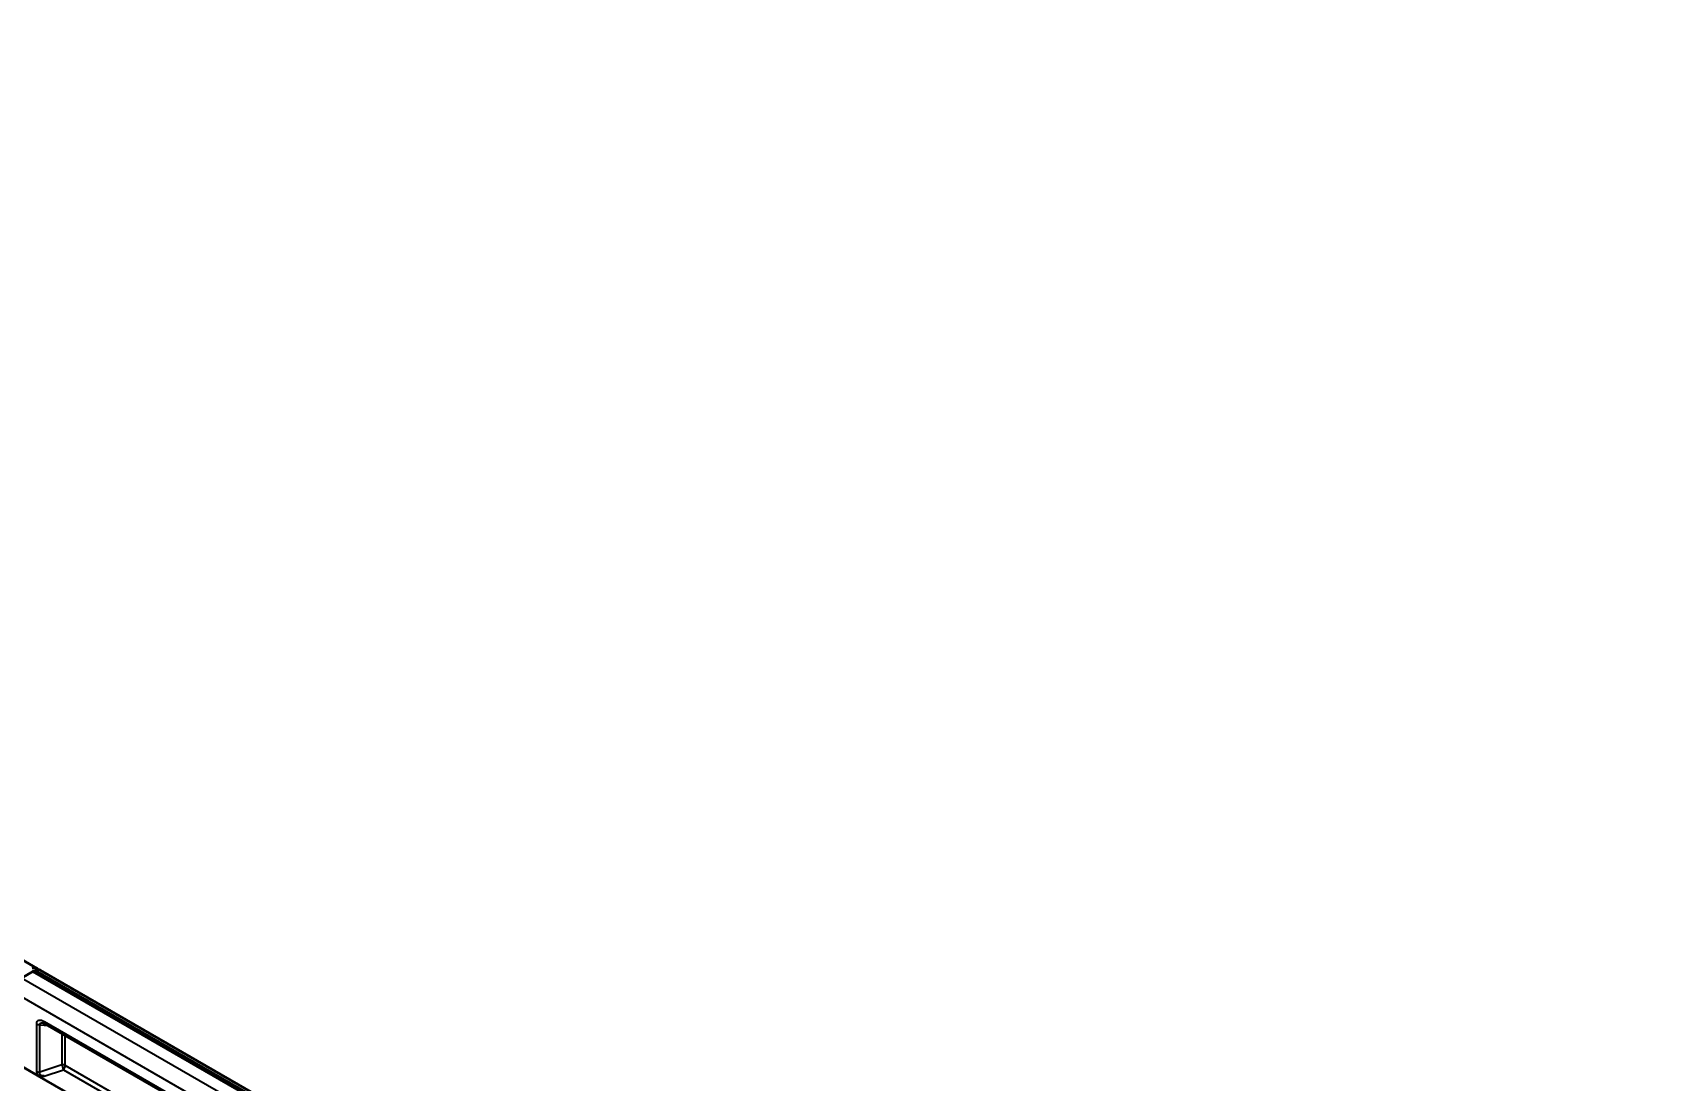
# Model space of a CAD drawing. Header units: millimetres. Extents: x 0 to 1485, y 0 to 1050.
# Drawn here: x 296.8 to 474, y 245.3 to 359.5 of the extents above; entities that cross this region are included whole.
import ezdxf

# ---------------------------------------------------------------- set-up
doc = ezdxf.new("R2010")
doc.units = ezdxf.units.MM
doc.header["$LTSCALE"] = 2.5
doc.layers.add('Sichtbar (ISO)', color=7, linetype='Continuous', lineweight=50)
doc.layers.add('Sichtbar schmal (ISO)', color=7, linetype='Continuous', lineweight=35)

msp = doc.modelspace()

# ---------------------------------------------------------------- linework, layer by layer
at = {"layer": 'Sichtbar (ISO)'}
for p, q in [((297.263, 257.688), (120.84, 359.546)), ((296.815, 257.347), (295.578, 256.633)), ((297.084, 257.47), (296.815, 257.347)), ((473.238, 155.489), (296.815, 257.347)), ((474.04, 155.626), (297.617, 257.484)), ((467.838, 153.677), (298.18, 251.63)), ((297.315, 246.036), (294.694, 247.549)), ((381.105, 197.66), (297.315, 246.036))]:
    msp.add_line(p, q, dxfattribs=at)
for centre, start_param, end_param in [((296.638, 256.606), 5.9964288, 6.9638637), ((296.992, 256.402), 0, 0.6806784)]:
    msp.add_ellipse(centre, major_axis=(0.625, 1.083), ratio=0.5773503, start_param=start_param, end_param=end_param, dxfattribs=at)
for points, knots in [([(298.18, 251.63), (298.156, 251.643), (298.134, 251.655), (298.09, 251.677), (298.07, 251.686), (298.031, 251.702), (298.014, 251.708), (297.982, 251.718), (297.968, 251.722), (297.944, 251.727), (297.935, 251.728), (297.928, 251.729)], [4.9585859, 4.9585859, 4.9585859, 4.9585859, 5.0563359, 5.0563359, 5.1540859, 5.1540859, 5.2518359, 5.2518359, 5.3495859, 5.3495859, 5.4473359, 5.4473359, 5.4473359, 5.4473359]), ([(298.022, 245.95), (298.02, 245.949), (298.018, 245.949), (297.87, 245.939), (297.742, 245.937), (297.565, 245.953), (297.503, 245.963), (297.398, 245.995), (297.355, 246.013), (297.315, 246.036)], [-0.00147736, -0.00147736, -0.00147736, -0.00147736, 0, 0, 0.09465533, 0.09465533, 0.14829094, 0.14829094, 0.19047773, 0.19047773, 0.19047773, 0.19047773])]:
    msp.add_open_spline(points, degree=3, knots=knots, dxfattribs=at)
at = {"layer": 'Sichtbar schmal (ISO)'}
for p, q in [((473.508, 155.612), (297.084, 257.47)), ((472.001, 154.775), (295.578, 256.633)), ((471.117, 153.244), (294.694, 255.102)), ((467.735, 153.906), (298.076, 251.859)), ((297.199, 251.638), (297.199, 246.477)), ((297.553, 246.392), (297.553, 251.553)), ((297.553, 251.553), (298.475, 251.459)), ((299.967, 250.598), (299.967, 247.197)), ((300.32, 247.112), (300.32, 250.394)), ((299.967, 247.197), (297.553, 246.392)), ((298.022, 245.95), (300.144, 246.657)), ((300.144, 246.657), (329.045, 229.97)), ((329.222, 230.426), (300.32, 247.112))]:
    msp.add_line(p, q, dxfattribs=at)
for centre, major_axis, ratio, start_param, end_param in [((298.199, 250.959), (-0.887, 0.982), 0.4696983, 5.3149614, 6.7626592), ((298.553, 251.163), (-0.99, 0.471), 0.3274367, 5.5405763, 6.4995242), ((298.43, 252.063), (-0.25, -0.433), 0.5773503, 5.4977871, 6.2831853), ((297.553, 251.842), (0.5, 0), 0.5773503, 3.9269908, 4.712389), ((297.553, 246.681), (0.5, 0), 0.5773503, 3.9269908, 4.712389), ((298.199, 246.233), (0.88, -0.634), 0.7500077, 3.6371709, 4.1238659), ((299.967, 246.908), (-0.5, 0), 0.5773503, 3.9269908, 4.712389), ((299.967, 246.908), (0.158, -0.474), 0.2182179, 0.9410069, 2.1504361), ((299.967, 246.908), (0.25, 0.433), 0.5773503, 4.4505896, 5.4977871), ((298.553, 246.437), (-1.014, -0.176), 0.4674415, 6.0152586, 7.2246878)]:
    msp.add_ellipse(centre, major_axis=major_axis, ratio=ratio, start_param=start_param, end_param=end_param, dxfattribs=at)

doc.saveas('drawing.dxf')
